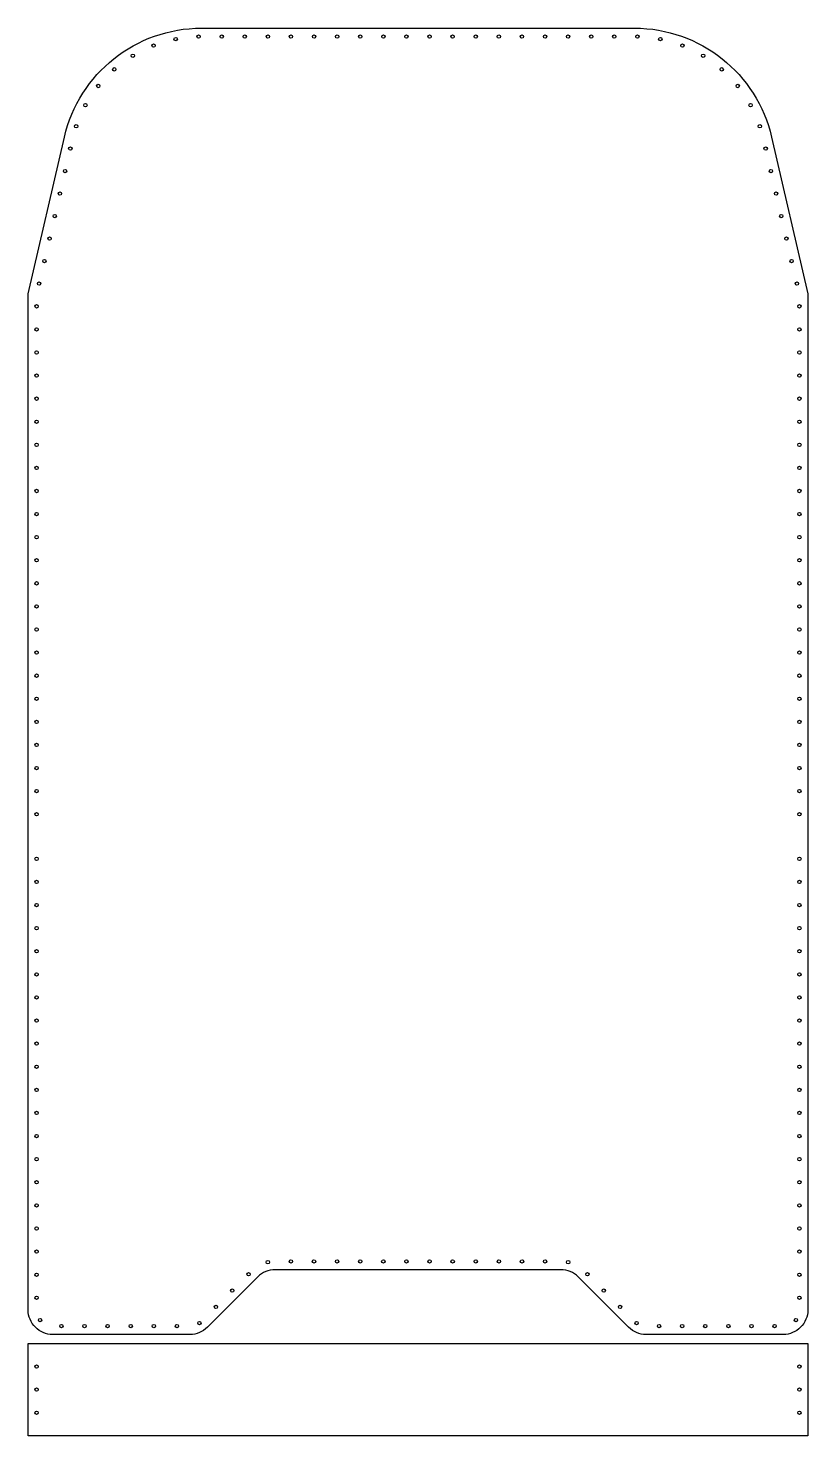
# Model space of a CAD drawing. Header units: millimetres. Extents: x 2387 to 2736, y 1542 to 2173.
import ezdxf

# ---------------------------------------------------------------- set-up
doc = ezdxf.new("R2010")
doc.units = ezdxf.units.MM

# ---------------------------------------------------------------- blocks, each defined once
blk = doc.blocks.new('*U18')
blk.add_circle((0, 0), 0.75)
blk = doc.blocks.new('*U19')
at = {"color": 0, "linetype": 'ByBlock', "lineweight": -2, "transparency": 16777216}
for p, rotation in [((2453.21, 2167.72), 11.24813117343399), ((2463.48, 2168.85), 1.251381812114654), ((2659.89, 2168.85), 358.7486181878845), ((2670.16, 2167.72), 348.7518688265653), ((2443.3, 2164.83), 21.24488053475308), ((2680.07, 2164.83), 338.7551194652467), ((2434.04, 2160.27), 31.24162989607203), ((2689.33, 2160.27), 328.7583701039283), ((2425.71, 2154.17), 41.23837925739109), ((2697.66, 2154.17), 318.7616207426096), ((2418.57, 2146.71), 51.23512861871017), ((2704.8, 2146.71), 308.7648713812909), ((2412.83, 2138.13), 61.23187798002923), ((2710.54, 2138.13), 298.7681220199722), ((2408.67, 2128.68), 71.22862734134823), ((2714.7, 2128.68), 288.7713726586536), ((2406.06, 2118.68), 76.99999999999956), ((2717.31, 2118.68), 283.0000000000021), ((2403.73, 2108.61), 76.99999999999956), ((2719.64, 2108.61), 283.0000000000021), ((2401.4, 2098.54), 76.99999999999956), ((2721.96, 2098.54), 283.0000000000021), ((2399.08, 2088.46), 76.99999999999956), ((2724.29, 2088.46), 283.0000000000021), ((2396.75, 2078.39), 76.99999999999956), ((2726.61, 2078.39), 283.0000000000021), ((2394.43, 2068.32), 76.99999999999956), ((2728.94, 2068.32), 283.0000000000021), ((2392.1, 2058.25), 76.99999999999956), ((2731.27, 2058.25), 283.0000000000021), ((2390.93, 2048.04), 90), ((2732.43, 2048.04), 270.0000000000007), ((2390.93, 2037.7), 90), ((2732.43, 2037.7), 270.0000000000007), ((2390.93, 2027.37), 90), ((2732.43, 2027.37), 270.0000000000007), ((2390.93, 2017.03), 90), ((2732.43, 2017.03), 270.0000000000007), ((2390.93, 2006.69), 90), ((2732.43, 2006.69), 270.0000000000007), ((2390.93, 1996.35), 90), ((2732.43, 1996.35), 270.0000000000007), ((2390.93, 1986.01), 90), ((2732.43, 1986.01), 270.0000000000007), ((2390.93, 1975.68), 90), ((2732.43, 1975.68), 270.0000000000007), ((2390.93, 1965.34), 90), ((2732.43, 1965.34), 270.0000000000007), ((2390.93, 1955), 90), ((2732.43, 1955), 270.0000000000007), ((2390.93, 1944.66), 90), ((2732.43, 1944.66), 270.0000000000007), ((2390.93, 1934.33), 90), ((2732.43, 1934.33), 270.0000000000007), ((2390.93, 1923.99), 90), ((2732.43, 1923.99), 270.0000000000007), ((2390.93, 1913.65), 90), ((2732.43, 1913.65), 270.0000000000007), ((2390.93, 1903.31), 90), ((2732.43, 1903.31), 270.0000000000007), ((2390.93, 1892.97), 90), ((2732.43, 1892.97), 270.0000000000007), ((2390.93, 1882.64), 90), ((2732.43, 1882.64), 270.0000000000007), ((2390.93, 1872.3), 90), ((2732.43, 1872.3), 270.0000000000007), ((2390.93, 1861.96), 90), ((2732.43, 1861.96), 270.0000000000007), ((2390.93, 1851.62), 90), ((2732.43, 1851.62), 270.0000000000007), ((2390.93, 1841.29), 90), ((2732.43, 1841.29), 270.0000000000007), ((2390.93, 1830.95), 90), ((2732.43, 1830.95), 270.0000000000007), ((2390.93, 1820.61), 90), ((2732.43, 1820.61), 270.0000000000007)]:
    blk.add_blockref('*U18', p, dxfattribs=dict(at, rotation=rotation))
for p in [(2473.81, 2168.86), (2484.15, 2168.86), (2494.49, 2168.86), (2504.83, 2168.86), (2515.16, 2168.86), (2525.5, 2168.86), (2535.84, 2168.86), (2546.18, 2168.86), (2556.52, 2168.86), (2566.85, 2168.86), (2577.19, 2168.86), (2587.53, 2168.86), (2597.87, 2168.86), (2608.2, 2168.86), (2618.54, 2168.86), (2628.88, 2168.86), (2639.22, 2168.86), (2649.56, 2168.86)]:
    blk.add_blockref('*U18', p, dxfattribs=at)
blk = doc.blocks.new('*U20')
blk.add_circle((0, 0), 0.75)
blk = doc.blocks.new('*U21')
at = {"color": 0, "linetype": 'ByBlock', "lineweight": -2, "transparency": 16777216}
for p, rotation in [((2390.93, 1800.61), 270), ((2732.43, 1800.61), 89.99999999999979), ((2390.93, 1790.27), 270), ((2732.43, 1790.27), 89.99999999999979), ((2390.93, 1779.92), 270), ((2732.43, 1779.92), 89.99999999999979), ((2390.93, 1769.57), 270), ((2732.43, 1769.57), 89.99999999999979), ((2390.93, 1759.23), 270), ((2732.43, 1759.23), 89.99999999999979), ((2390.93, 1748.88), 270), ((2732.43, 1748.88), 89.99999999999979), ((2390.93, 1738.54), 270), ((2732.43, 1738.54), 89.99999999999979), ((2390.93, 1728.19), 270), ((2732.43, 1728.19), 89.99999999999979), ((2390.93, 1717.85), 270), ((2732.43, 1717.85), 89.99999999999979), ((2390.93, 1707.5), 270), ((2732.43, 1707.5), 89.99999999999979), ((2390.93, 1697.16), 270), ((2732.43, 1697.16), 89.99999999999979), ((2390.93, 1686.81), 270), ((2732.43, 1686.81), 89.99999999999979), ((2390.93, 1676.47), 270), ((2732.43, 1676.47), 89.99999999999979), ((2390.93, 1666.12), 270), ((2732.43, 1666.12), 89.99999999999979), ((2390.93, 1655.77), 270), ((2732.43, 1655.77), 89.99999999999979), ((2390.93, 1645.43), 270), ((2732.43, 1645.43), 89.99999999999979), ((2390.93, 1635.08), 270), ((2732.43, 1635.08), 89.99999999999979), ((2390.93, 1624.74), 270), ((2494.47, 1619.99), 12.82524125723983), ((2628.9, 1619.99), 347.1747587427594), ((2732.43, 1624.74), 89.99999999999979), ((2390.93, 1614.39), 270), ((2485.85, 1614.58), 45.0000000000008), ((2637.52, 1614.58), 314.9999999999994), ((2732.43, 1614.39), 89.99999999999979), ((2478.54, 1607.27), 45.0000000000008), ((2644.83, 1607.27), 314.9999999999994), ((2390.93, 1604.05), 270), ((2732.43, 1604.05), 89.99999999999979), ((2392.53, 1594.07), 308.7928707925244), ((2471.22, 1599.95), 45.0000000000008), ((2652.15, 1599.95), 314.9999999999994), ((2730.84, 1594.07), 51.20712920747683), ((2463.84, 1592.71), 35.52206413032843), ((2659.53, 1592.71), 324.4779358696757)]:
    blk.add_blockref('*U20', p, dxfattribs=dict(at, rotation=rotation))
for p in [(2504.78, 1620.36), (2515.13, 1620.36), (2525.48, 1620.36), (2535.82, 1620.36), (2546.17, 1620.36), (2556.51, 1620.36), (2566.86, 1620.36), (2577.2, 1620.36), (2587.55, 1620.36), (2597.89, 1620.36), (2608.24, 1620.36), (2618.58, 1620.36), (2402.05, 1591.36), (2412.4, 1591.36), (2422.74, 1591.36), (2433.09, 1591.36), (2443.43, 1591.36), (2453.78, 1591.36), (2669.59, 1591.36), (2679.94, 1591.36), (2690.28, 1591.36), (2700.63, 1591.36), (2710.97, 1591.36), (2721.32, 1591.36)]:
    blk.add_blockref('*U20', p, dxfattribs=at)

msp = doc.modelspace()

# ---------------------------------------------------------------- linework, layer by layer
msp.add_lwpolyline([(2736.18, 2053.61), (2736.18, 1598.61, -0.414214), (2725.18, 1587.61), (2663.74, 1587.61, -0.198912), (2655.96, 1590.83), (2633.41, 1613.39, 0.198912), (2625.63, 1616.61), (2497.74, 1616.61, 0.198912), (2489.96, 1613.39), (2467.41, 1590.83, -0.198912), (2459.63, 1587.61), (2398.18, 1587.61, -0.414214), (2387.18, 1598.61), (2387.18, 2053.61), (2403.38, 2123.78, -0.349216), (2464.77, 2172.61), (2658.6, 2172.61, -0.349216), (2719.98, 2123.78)], format="xyb", close=True)
msp.add_lwpolyline([(2387.18, 1542.22), (2387.18, 1583.6), (2736.18, 1583.6), (2736.18, 1542.22)], close=True)
for centre in [(2390.93, 1573.26), (2732.43, 1573.26), (2390.93, 1562.91), (2732.43, 1562.91), (2390.93, 1552.57), (2732.43, 1552.57)]:
    msp.add_circle(centre, 0.75)

# ---------------------------------------------------------------- block references
for name in ['*U19', '*U21']:
    msp.add_blockref(name, (0, 0))

doc.saveas('drawing.dxf')
